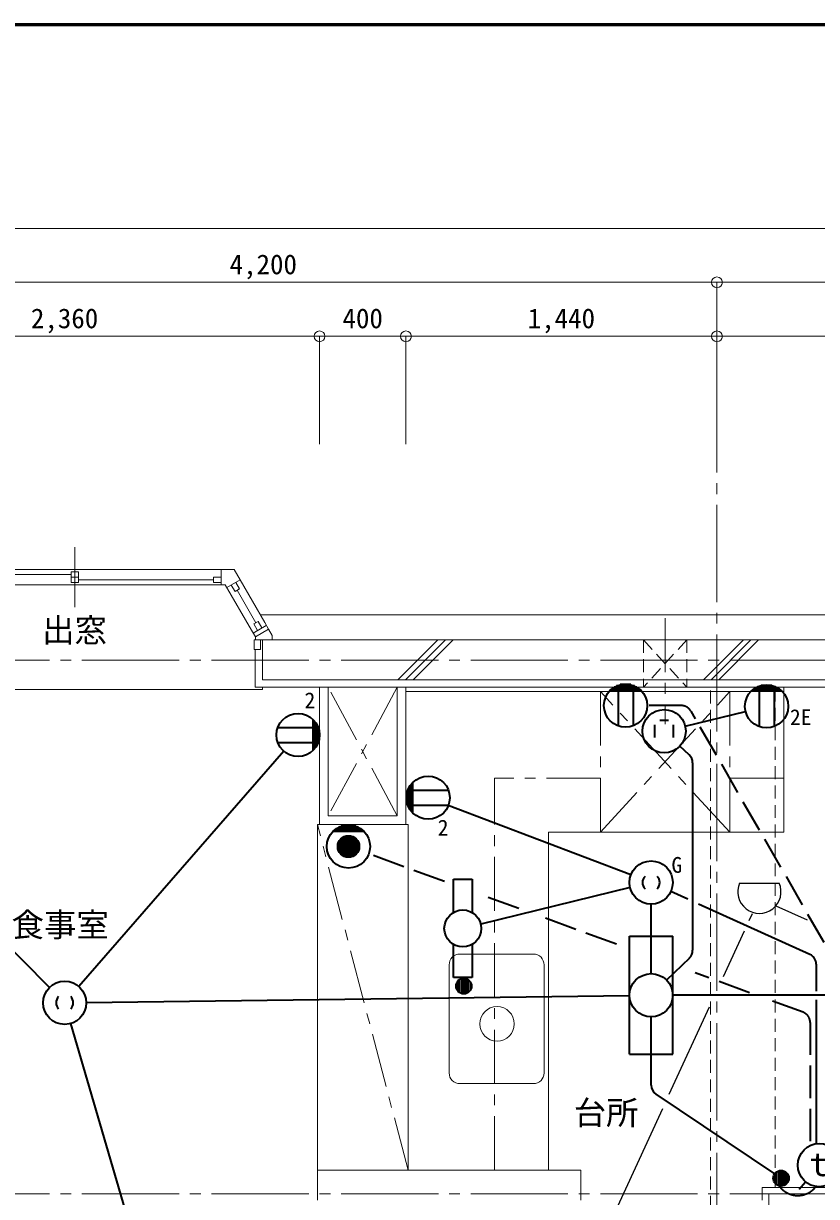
# Model space of a CAD drawing. Units: millimetres at full size, sheet at 1:50. Extents: x -9674 to 9699, y -6794 to 6791.
# Drawn here: x -5813 to -2142, y 1360 to 6791 of the extents above; entities that cross this region are included whole.
import ezdxf
from ezdxf.enums import TextEntityAlignment as Align

# ---------------------------------------------------------------- set-up
doc = ezdxf.new("R2010")
doc.units = ezdxf.units.MM
doc.header["$LTSCALE"] = 50
doc.header["$PDMODE"] = 32
doc.header["$PDSIZE"] = 50
for name, pattern in [('CHAIN1', [8, 5, -1, 1, -1]), ('CHAIN2', [12, 9, -1, 1, -1]), ('DASHED1', [1.8, 1.2, -0.6]), ('DASHED3', [4, 3, -1])]:
    doc.linetypes.add(name, pattern=pattern)
for name, color, linetype, lineweight in [('0-0_図面枠', 7, 'Continuous', 9), ('1-0_芯', 134, 'CHAIN2', 9), ('1-1_躯体', 134, 'Continuous', 9), ('1-2_間仕切', 134, 'Continuous', 9), ('1-3_建具', 134, 'Continuous', 9), ('1-5_設備', 134, 'Continuous', 9), ('1-6_ﾊﾞﾙｺﾆｰ・階段', 134, 'Continuous', 9), ('1-7_その他', 134, 'DASHED1', 9), ('1-8_ハッチ', 134, 'Continuous', 9), ('1-B_寸法', 134, 'Continuous', 9), ('1-C_梁', 134, 'DASHED1', 9), ('2-0_芯', 2, 'Continuous', 35), ('2-E', 2, 'Continuous', 35), ('3-3', 1, 'Continuous', 25), ('3-E', 3, 'Continuous', 35)]:
    doc.layers.add(name, color=color, linetype=linetype, lineweight=lineweight)
doc.layers.add('1-A_文字', color=134, linetype='Continuous')
doc.styles.add('ＭＳ ゴシック', font='')
doc.styles.get('ＭＳ ゴシック').set_extended_font_data('MS Gothic')

msp = doc.modelspace()

# ---------------------------------------------------------------- linework, layer by layer
at = {"layer": '0-0_図面枠'}
for p, q in [((9697.16, 6789.66), (-9672.16, 6789.66)), ((9695.4, 6787.9), (-9670.4, 6787.9)), ((-9668.64, 6786.14), (9693.64, 6786.14)), ((9691.87, 6784.38), (-9666.87, 6784.38)), ((9690.11, 6782.61), (-9665.11, 6782.61)), ((9688.35, 6780.85), (-9663.35, 6780.85))]:
    msp.add_line(p, q, dxfattribs=at)
msp.add_lwpolyline([(9698.92, -6793.93), (9698.92, 6791.43), (-9673.92, 6791.43)], dxfattribs=at)
at = {"layer": '1-0_芯'}
for p, q in [((-2602.5, -3087.09), (-2602.5, 4842.91)), ((-8542.5, 3842.91), (8067.5, 3842.91)), ((-8542.5, 1372.91), (8067.5, 1372.91)), ((-2362.5, 462.91), (-2362.5, 1372.91))]:
    msp.add_line(p, q, dxfattribs=at)
at = {"layer": '1-1_躯体'}
for p, q in [((-4706, 3937.91), (-4706, 3752.91)), ((-587.5, 3937.91), (-4706, 3937.91)), ((-622.5, 3752.91), (-4706, 3752.91))]:
    msp.add_line(p, q, dxfattribs=at)
at = {"layer": '1-2_間仕切'}
for p, q in [((-4442.5, 3717.91), (-4442.5, 3082.91)), ((-4402.5, 3717.91), (-4402.5, 3122.91)), ((-4082.5, 3717.91), (-4082.5, 3122.91)), ((-4042.5, 3717.91), (-4042.5, 3082.91)), ((-4402.5, 3122.91), (-4082.5, 3122.91)), ((-4442.5, 3082.91), (-4042.5, 3082.91)), ((-2392.5, 1342.91), (-2392.5, 1402.91)), ((-2392.5, 1402.91), (-1382.5, 1402.91))]:
    msp.add_line(p, q, dxfattribs=at)
at = {"layer": '1-3_建具'}
for p, q in [((-5575.5, 4366.39), (-5575.5, 4089.43)), ((-6237.3, 4262.91), (-4913.7, 4262.91)), ((-5593, 4239.91), (-6217.3, 4239.91)), ((-5593, 4203.91), (-5593, 4251.91)), ((-5593, 4251.91), (-5558, 4251.91)), ((-4838.29, 4262.91), (-4913.7, 4262.91)), ((-4898.7, 4192.91), (-4898.7, 4262.91)), ((-4838.29, 4262.91), (-4810.58, 4214.92)), ((-6237.3, 4192.91), (-4913.7, 4192.91)), ((-5593, 4227.91), (-5558, 4227.91)), ((-5558, 4215.91), (-4933.7, 4215.91)), ((-4933.7, 4227.91), (-4933.7, 4203.91)), ((-4933.7, 4227.91), (-4898.7, 4227.91)), ((-4933.7, 4203.91), (-4898.7, 4203.91)), ((-4913.7, 4192.91), (-4878.7, 4192.91)), ((-4757.14, 3982.37), (-4878.7, 4192.91)), ((-4871.2, 4179.92), (-4810.58, 4214.92)), ((-4813, 4173.11), (-4830.5, 4203.42)), ((-4696.52, 4017.37), (-4810.58, 4214.92)), ((-4823.39, 4167.11), (-4736.83, 4017.19)), ((-4726.44, 4023.19), (-4747.22, 4011.19)), ((-4726.44, 4023.19), (-4708.94, 3992.88)), ((-4757.14, 3982.37), (-4739.64, 3952.06)), ((-4749.64, 3969.38), (-4689.02, 4004.38)), ((-4747.22, 4011.19), (-4729.72, 3980.88)), ((-4679.02, 3987.06), (-4739.64, 3952.06)), ((-4679.02, 3987.06), (-4696.52, 4017.37)), ((-4745.5, 3892.91), (-4745.5, 3937.91)), ((-4725.5, 3937.91), (-4740.5, 3937.91)), ((-4739.64, 3952.06), (-4739.64, 3937.91)), ((-4661.86, 3937.91), (-4739.64, 3937.91)), ((-4745.5, 3892.91), (-4715.5, 3892.91)), ((-4706, 3707.91), (-6445, 3707.91)), ((-4706, 3717.91), (-4706, 3707.91))]:
    msp.add_line(p, q, dxfattribs=at)
for points in [[(-5593, 4203.91), (-5558, 4203.91), (-5558, 4251.91)], [(-4813, 4173.11), (-4833.78, 4161.11), (-4851.28, 4191.42)], [(-4679.02, 3987.06), (-4661.86, 3957.33), (-4661.86, 3937.91)], [(-4715.5, 3892.91), (-4715.5, 3937.91), (-4745.5, 3937.91)]]:
    msp.add_lwpolyline(points, dxfattribs=at)
at = {"layer": '1-5_設備'}
for p, q in [((-2292.5, 3697.91), (-4042.5, 3697.91)), ((-2292.5, 3717.91), (-2292.5, 3047.91)), ((-4452.5, 3082.91), (-4442.5, 3082.91)), ((-4452.5, 1342.91), (-4452.5, 3082.91)), ((-4042.5, 3082.91), (-4032.5, 3082.91)), ((-4032.5, 1482.91), (-4032.5, 3082.91)), ((-2292.5, 3047.91), (-3382.5, 3047.91)), ((-3382.5, 1482.91), (-3382.5, 3047.91)), ((-3792.5, 2482.91), (-3452.5, 2482.91)), ((-3842.5, 1932.91), (-3842.5, 2432.91)), ((-3402.5, 2432.91), (-3402.5, 1932.91)), ((-3792.5, 1882.91), (-3452.5, 1882.91))]:
    msp.add_line(p, q, dxfattribs=at)
at = {"layer": '1-5_設備', "linetype": 'CHAIN1'}
for p, q in [((-3142.5, 3697.91), (-3142.5, 3047.91)), ((-3142.5, 3047.91), (-2542.5, 3697.91)), ((-2542.5, 3047.91), (-3142.5, 3697.91)), ((-2542.5, 3697.91), (-2542.5, 3047.91)), ((-3142.5, 3297.91), (-3632.5, 3297.91)), ((-3632.5, 1482.91), (-3632.5, 3297.91)), ((-2292.5, 3297.91), (-2542.5, 3297.91)), ((-4032.5, 1482.91), (-4452.5, 3082.91))]:
    msp.add_line(p, q, dxfattribs=at)
at = {"layer": '1-5_設備'}
msp.add_lwpolyline([(-3232.5, 1342.91), (-3232.5, 1482.91), (-4452.5, 1482.91)], dxfattribs=at)
msp.add_circle((-3620.87, 2159.54), 80, dxfattribs=at)
for centre, start, end in [((-3792.5, 2432.91), 90, 180), ((-3452.5, 2432.91), 0, 90), ((-3792.5, 1932.91), 180, 270), ((-3452.5, 1932.91), 270, 0)]:
    msp.add_arc(centre, 50, start, end, dxfattribs=at)
at = {"layer": '1-6_ﾊﾞﾙｺﾆｰ・階段'}
msp.add_line((-4717.04, 4052.91), (2762.92, 4052.91), dxfattribs=at)
at = {"layer": '1-7_その他', "linetype": 'CHAIN1'}
for p, q in [((-2842.5, 4037.91), (-2842.5, 3547.91)), ((-4082.5, 3717.91), (-4402.5, 3122.91)), ((-4082.5, 3122.91), (-4402.5, 3717.91))]:
    msp.add_line(p, q, dxfattribs=at)
at = {"layer": '1-7_その他'}
for p, q in [((-2942.5, 3937.91), (-2942.5, 3717.91)), ((-2942.5, 3937.91), (-2742.5, 3717.91)), ((-2742.5, 3937.91), (-2942.5, 3717.91)), ((-2742.5, 3937.91), (-2742.5, 3717.91))]:
    msp.add_line(p, q, dxfattribs=at)
at = {"layer": '1-8_ハッチ'}
for p, q in [((-4079.55, 3752.91), (-3894.55, 3937.91)), ((-4044.2, 3752.91), (-3859.2, 3937.91)), ((-4008.84, 3752.91), (-3823.84, 3937.91)), ((-2665.34, 3752.91), (-2480.34, 3937.91)), ((-2629.99, 3752.91), (-2444.99, 3937.91)), ((-2594.63, 3752.91), (-2409.63, 3937.91)), ((-4741, 3892.91), (-4741, 3717.91)), ((-1322.5, 3717.91), (-4741, 3717.91))]:
    msp.add_line(p, q, dxfattribs=at)
at = {"layer": '1-B_寸法'}
for p, q in [((-6802.5, 5842.91), (6297.5, 5842.91)), ((-6802.5, 5592.91), (-2602.5, 5592.91)), ((-2602.5, 5592.91), (1897.5, 5592.91)), ((-2602.5, 4842.91), (-2602.5, 5592.91)), ((-6802.5, 5342.91), (-4442.5, 5342.91)), ((-4442.5, 5342.91), (-4042.5, 5342.91)), ((-4442.5, 4842.91), (-4442.5, 5342.91)), ((-4042.5, 5342.91), (-2602.5, 5342.91)), ((-4042.5, 4842.91), (-4042.5, 5342.91)), ((-2602.5, 5342.91), (-1352.5, 5342.91))]:
    msp.add_line(p, q, dxfattribs=at)
for p in [(-2602.5, 5592.91), (-4442.5, 5342.91), (-4042.5, 5342.91), (-2602.5, 5342.91)]:
    msp.add_point(p, dxfattribs=at)
at = {"layer": '1-C_梁'}
for p, q in [((-2632.5, 492.91), (-2632.5, 3717.91)), ((-2332.5, 1402.91), (-2332.5, 3717.91))]:
    msp.add_line(p, q, dxfattribs=at)
at = {"layer": '2-0_芯'}
for p, q in [((-2954.24, 3703.27), (-3097.07, 3703.27)), ((-2957.31, 3706.27), (-3093.99, 3706.27)), ((-2964.34, 3712.27), (-3086.96, 3712.27)), ((-2972.97, 3718.27), (-3078.33, 3718.27)), ((-2984.19, 3724.27), (-3067.12, 3724.27)), ((-3060.65, 3726.95), (-3060.65, 3539.56)), ((-3001.33, 3730.27), (-3049.97, 3730.27)), ((-2990.65, 3726.95), (-2990.65, 3539.56)), ((-2301.43, 3699.81), (-2444.26, 3699.81)), ((-2304.5, 3702.81), (-2441.19, 3702.81)), ((-2311.53, 3708.81), (-2434.15, 3708.81)), ((-2320.17, 3714.81), (-2425.52, 3714.81)), ((-2331.38, 3720.81), (-2414.31, 3720.81)), ((-2407.84, 3723.49), (-2407.84, 3536.1)), ((-2348.52, 3726.81), (-2397.17, 3726.81)), ((-2337.84, 3723.49), (-2337.84, 3536.1)), ((-2749.98, 3538.38), (-2470.05, 3606.23)), ((-4635.68, 3532.17), (-4448.29, 3532.17)), ((-4471.97, 3425.76), (-4471.97, 3568.59)), ((-4468.97, 3428.83), (-4468.97, 3565.52)), ((-4462.97, 3435.86), (-4462.97, 3558.48)), ((-4456.97, 3444.5), (-4456.97, 3549.85)), ((-4450.97, 3455.71), (-4450.97, 3538.64)), ((-4444.97, 3472.85), (-4444.97, 3521.5)), ((-4607.69, 3421.77), (-5556.71, 2332.65)), ((-4635.68, 3462.17), (-4448.29, 3462.17)), ((-2731.01, 3405.12), (-2774.47, 3446.17)), ((-2715.34, 3368.77), (-2715.34, 2500.37)), ((-4024.83, 3154.07), (-4024.83, 3259.43)), ((-4018.83, 3145.44), (-4018.83, 3268.06)), ((-4012.83, 3138.41), (-4012.83, 3275.09)), ((-4009.83, 3135.33), (-4009.83, 3278.16)), ((-4036.83, 3182.43), (-4036.83, 3231.07)), ((-4033.51, 3241.75), (-3846.12, 3241.75)), ((-4030.83, 3165.28), (-4030.83, 3248.21)), ((-5692.8, 2328.27), (-6532.12, 3174.82)), ((-4033.51, 3171.75), (-3846.12, 3171.75)), ((-3000.9, 2849.74), (-3846.33, 3171.2)), ((-3004.58, 2790.53), (-3696.22, 2622)), ((-2736.87, 2736.93), (-2816.35, 2772.94)), ((-2907.43, 2392.29), (-2907.43, 2714.21)), ((-2171.96, 2481), (-2687.84, 2714.72)), ((-3007.43, 2565.28), (-2807.44, 2565.28)), ((-3007.43, 2019.3), (-3007.43, 2565.28)), ((-2807.44, 2019.3), (-2807.44, 2565.28)), ((-2730.46, 2464.54), (-2835.77, 2362.04)), ((-2142.59, 2435.46), (-2142.59, 2311.52)), ((-3803.42, 2356.21), (-3803.42, 2313)), ((-3793.82, 2365.07), (-3793.82, 2304.15)), ((-3784.22, 2369.31), (-3784.22, 2299.91)), ((-3774.62, 2370.62), (-3774.62, 2298.6)), ((-3765.01, 2369.31), (-3765.01, 2299.91)), ((-3755.41, 2365.07), (-3755.41, 2304.15)), ((-3745.81, 2356.21), (-3745.81, 2313)), ((-5522.41, 2258.55), (-3007.43, 2291)), ((-694.77, 2292.29), (-2807.44, 2292.29)), ((-2142.59, 2271.39), (-2142.59, 1604.77)), ((-2907.43, 1875.83), (-2907.43, 2192.3)), ((-4694.19, -904.76), (-5594.23, 2161.31)), ((-3007.43, 2019.3), (-2807.44, 2019.3)), ((-2885.31, 1834.33), (-2335.57, 1465.03)), ((-2334.49, 1423.35), (-2334.49, 1466.56)), ((-2324.89, 1414.49), (-2324.89, 1475.41)), ((-2315.28, 1410.25), (-2315.28, 1479.66)), ((-2305.68, 1408.95), (-2305.68, 1480.96)), ((-2296.08, 1410.25), (-2296.08, 1479.66)), ((-2286.48, 1414.49), (-2286.48, 1475.41)), ((-2276.88, 1423.35), (-2276.88, 1466.56))]:
    msp.add_line(p, q, dxfattribs=at)
for centre, radius in [((-3025.65, 3633.26), 100.02), ((-2372.84, 3629.79), 100.02), ((-4541.99, 3497.17), 100.02), ((-2847.16, 3514.83), 100), ((-3939.81, 3206.75), 100.02), ((-2907.43, 2814.2), 100), ((-2907.43, 2292.29), 100), ((-5622.4, 2257.26), 100), ((-3774.62, 2334.61), 36.01), ((-2305.68, 1444.95), 36.01)]:
    msp.add_circle(centre, radius, dxfattribs=at)
for centre, radius, start, end in [((-2765.34, 3368.77), 50, 0, 46.63531), ((-2907.35, 2814.2), 40.08, 134.60825, 225.39172), ((-2907.51, 2814.2), 40.08, 314.60825, 45.39172), ((-2765.34, 2500.37), 50, 314.22578, 0), ((-2192.59, 2435.46), 50, 0, 65.62771), ((-5622.32, 2257.26), 40.08, 134.60825, 225.39172), ((-5622.48, 2257.26), 40.08, 314.60825, 45.39172), ((-2857.43, 1875.83), 50, 180, 236.10827)]:
    msp.add_arc(centre, radius, start, end, dxfattribs=at)
at = {"layer": '2-0_芯', "linetype": 'CHAIN1'}
msp.add_arc((-2228.37, 1472.38), 107.11, 215.55598, 322.28414, dxfattribs=at)
at = {"layer": '2-E', "linetype": 'DASHED3'}
for p, q in [((-2767.09, 3633.26), (-2925.63, 3633.26)), ((-2723.75, 3608.19), (-2703.01, 3572.13)), ((-2681.61, 3534.92), (-1978.67, 2312.92))]:
    msp.add_line(p, q, dxfattribs=at)
at = {"layer": '2-E'}
for p, q in [((-2890.24, 3484.83), (-2890.24, 3544.83)), ((-2827.16, 3564.17), (-2867.16, 3564.17)), ((-2804.09, 3484.83), (-2804.09, 3544.83)), ((-3822.06, 2829.8), (-3736.55, 2829.8)), ((-3822.06, 2675.81), (-3822.06, 2829.8)), ((-3736.55, 2829.8), (-3736.55, 2675.81)), ((-3822.06, 2373.71), (-3822.06, 2527.7)), ((-3736.55, 2527.7), (-3736.55, 2373.71)), ((-3736.55, 2373.71), (-3822.06, 2373.71))]:
    msp.add_line(p, q, dxfattribs=at)
msp.add_circle((-3779.31, 2601.75), 85.52, dxfattribs=at)
at = {"layer": '2-E', "linetype": 'DASHED3'}
msp.add_arc((-2767.09, 3583.26), 50, 29.90905, 90, dxfattribs=at)
at = {"layer": '3-3'}
for p, q in [((-2497.56, 2811.5), (-2314.19, 2811.5)), ((-2453.64, 2637.67), (-2438.09, 2671.47)), ((-2329.59, 2706.79), (-2185.22, 2641.14)), ((-2572.86, 2378.58), (-2475.34, 2590.51)), ((-2823.28, 1834.32), (-2637.22, 2238.7)), ((-3729.85, -135.96), (-2853.52, 1768.6))]:
    msp.add_line(p, q, dxfattribs=at)
msp.add_arc((-2405.88, 2771.5), 100.03, 156.4305, 23.56947, dxfattribs=at)
at = {"layer": '3-E'}
for p, q in [((-4237.14, 3050.94), (-4379.97, 3050.94)), ((-4243.56, 3056.94), (-4373.54, 3056.94)), ((-4251.32, 3062.94), (-4365.79, 3062.94)), ((-4261.06, 3068.94), (-4356.05, 3068.94)), ((-4274.44, 3074.94), (-4342.67, 3074.94)), ((-4353.55, 2959.15), (-4353.55, 3002.74)), ((-4348.55, 2950.94), (-4348.55, 3010.94)), ((-4343.55, 2945.24), (-4343.55, 3016.65)), ((-4338.55, 2940.94), (-4338.55, 3020.94)), ((-4333.55, 2937.64), (-4333.55, 3024.25)), ((-4328.55, 2935.12), (-4328.55, 3026.77)), ((-4323.55, 2933.25), (-4323.55, 3028.64)), ((-4318.55, 2931.95), (-4318.55, 3029.93)), ((-4313.55, 2931.19), (-4313.55, 3030.69)), ((-4308.55, 2930.94), (-4308.55, 3030.94)), ((-4303.55, 2931.19), (-4303.55, 3030.69)), ((-4298.55, 2931.95), (-4298.55, 3029.93)), ((-4293.55, 2933.25), (-4293.55, 3028.64)), ((-4288.55, 2935.12), (-4288.55, 3026.77)), ((-4283.55, 2937.64), (-4283.55, 3024.25)), ((-4278.55, 2940.94), (-4278.55, 3020.94)), ((-4273.55, 2945.24), (-4273.55, 3016.65)), ((-4268.55, 2950.94), (-4268.55, 3010.94)), ((-4263.55, 2959.15), (-4263.55, 3002.74))]:
    msp.add_line(p, q, dxfattribs=at)
at = {"layer": '3-E', "linetype": 'DASHED3'}
for p, q in [((-3864.57, 2819.04), (-4214.6, 2946.68)), ((-3520.29, 2693.5), (-3704.1, 2760.53)), ((-3068.08, 2528.6), (-3427.12, 2659.52)), ((-2452.01, 2303.94), (-2702.83, 2395.4)), ((-2204.04, 2213.52), (-2384.84, 2279.45)), ((-2171.17, 2166.54), (-2171.17, 1596.29)), ((-2222.02, 1394.53), (-2193.01, 1429.12))]:
    msp.add_line(p, q, dxfattribs=at)
at = {"layer": '3-E'}
for centre, radius in [((-4308.55, 2980.94), 100), ((-4308.55, 2980.94), 50), ((-2128.75, 1505.74), 100)]:
    msp.add_circle(centre, radius, dxfattribs=at)
at = {"layer": '3-E', "linetype": 'DASHED3'}
msp.add_arc((-2221.17, 2166.54), 50, 360, 69.96516, dxfattribs=at)

# ---------------------------------------------------------------- texts
at = {"layer": '1-A_文字', "style": 'ＭＳ ゴシック'}
for s, p in [('出窓', (-5727.03, 3894.16)), ('食事室', (-5868.24, 2530.4)), ('台所', (-3265.69, 1660.44))]:
    msp.add_text(s, height=110, dxfattribs=at).set_placement(p, align=Align.BOTTOM_LEFT)
at = {"layer": '1-B_寸法', "style": 'ＭＳ ゴシック'}
for s, p in [('4,200', (-4858.75, 5602.91)), ('2,360', (-5778.75, 5352.91)), ('400', (-4336.25, 5352.91)), ('1,440', (-3478.75, 5352.91))]:
    msp.add_text(s, height=91.64, dxfattribs=at).set_placement(p, align=Align.BOTTOM_LEFT)
at = {"layer": '2-0_芯', "color": 7, "style": 'ＭＳ ゴシック'}
for s, p in [('2', (-4512.11, 3599.23)), ('2E', (-2264.9, 3521.02)), ('2', (-3895.24, 3009.7))]:
    msp.add_text(s, height=73.31, dxfattribs=at).set_placement(p, align=Align.BOTTOM_LEFT)
at = {"layer": '2-E', "color": 7, "style": 'ＭＳ ゴシック'}
for s, height, p in [('G', 73.31, (-2813.3, 2836.95)), ('ｔ', 110, (-2203.75, 1421.67))]:
    msp.add_text(s, height=height, dxfattribs=at).set_placement(p, align=Align.BOTTOM_LEFT)

doc.saveas('drawing.dxf')
